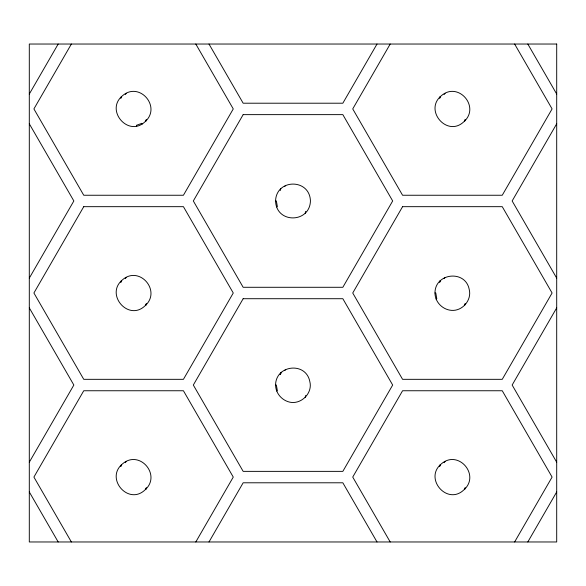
<?xml version="1.0" encoding="UTF-8"?>
<svg xmlns="http://www.w3.org/2000/svg" width="586" height="586" viewBox="0 0 586 586"><rect width="100%" height="100%" fill="white"/><g stroke="black" fill="none" stroke-linecap="round" stroke-linejoin="round"><path stroke-width="0.88" d="M275.574 200.961C276.211 178.598 309.745 178.342 310.434 200.961C309.76 223.288 276.226 223.801 275.574 200.961L276.372 200.961L277.368 206.653L276.621 206.924M275.574 385.039C275.757 364.851 305.914 361.459 309.811 381.53C312.851 392.898 301.556 404.538 289.975 402.208C281.976 400.487 275.669 393.396 275.574 385.039L276.372 385.039L277.368 390.723L276.621 391.001M434.98 293C434.922 272.834 465.54 269.501 469.225 289.491C471.627 298.692 464.669 308.485 455.447 310.17C445.192 311.942 434.966 303.482 434.98 293L435.786 293L436.782 298.692L436.035 298.963M121.214 96.902L120.848 98.236L121.383 96.756C138.516 79.85 162.161 106.703 145.035 121.734C128.759 137.38 105.78 111.34 121.383 96.756M145.965 120.95L146.332 119.617L145.789 121.097M121.214 280.972L120.848 282.305L121.383 280.826C138.508 263.934 162.168 290.766 145.035 305.804C128.759 321.458 105.78 295.417 121.383 280.826M145.965 305.028L146.332 303.695L145.789 305.174M121.214 465.05L120.848 466.383L121.383 464.903C138.516 447.997 162.161 474.858 145.035 489.881C128.759 505.535 105.78 479.495 121.383 464.903M145.965 489.098L146.332 487.764L145.789 489.244M280.628 188.934L280.262 190.274L280.797 188.787M305.379 212.989L305.745 211.656L305.203 213.136M281.551 372.227L280.262 374.344L280.628 373.011M305.379 397.066L305.745 395.726L305.203 397.213M440.042 96.902L439.676 98.236L440.211 96.756C457.344 79.85 480.989 106.703 463.863 121.734C447.587 137.38 424.608 111.34 440.211 96.756M464.793 120.95L465.159 119.617L464.617 121.097M440.042 280.972L439.676 282.305L440.211 280.826M464.793 305.028L465.159 303.695L464.617 305.174M440.042 465.05L439.676 466.383L440.211 464.903C457.344 447.997 480.989 474.858 463.863 489.881C447.587 505.535 424.608 479.495 440.211 464.903M464.793 489.098L465.159 487.764L464.617 489.244M280.262 374.344L280.797 372.864M29.3 94.053L58.182 44.031M71.375 44.031L33.907 108.923L83.747 195.248L183.425 195.248L233.265 108.923L195.797 44.031M29.3 278.123L73.851 200.961L29.3 123.8M29.3 462.2L73.851 385.039L29.3 307.877M377.01 44.031L342.839 103.209L243.161 103.209L208.99 44.031M390.203 44.031L352.735 108.923L402.575 195.248L502.253 195.248L552.093 108.923L514.625 44.031M195.797 541.969L233.265 477.077L183.425 390.752L83.747 390.752L33.907 477.077L71.375 541.969M208.99 541.969L243.161 482.791L342.839 482.791L377.01 541.969M556.7 123.8L512.149 200.961L556.7 278.123M556.7 307.877L512.149 385.039L556.7 462.2M514.625 541.969L552.093 477.077L502.253 390.752L402.575 390.752L352.735 477.077L390.203 541.969M527.818 541.969L556.7 491.947M125.272 94.522L126.29 93.313M125.272 278.599L126.29 277.39M284.686 186.56L285.697 185.352M125.272 462.669L126.29 461.46M444.1 94.522L445.111 93.313M284.686 370.63L285.697 369.429M444.1 278.599L445.111 277.39M444.1 462.669L445.111 461.46M527.818 44.031L556.7 94.053M29.3 491.947L58.182 541.969M142.303 124.02L141.9 123.331L136.472 125.301L136.619 126.093M83.747 206.675L33.907 293L83.747 379.325L183.425 379.325L233.265 293L183.425 206.675L83.747 206.675M243.161 114.636L193.321 200.961L243.161 287.286L342.839 287.286L392.679 200.961L342.839 114.636L243.161 114.636M243.161 298.714L193.321 385.039L243.161 471.364L342.839 471.364L392.679 385.039L342.839 298.714L243.161 298.714M402.575 206.675L352.735 293L402.575 379.325L502.253 379.325L552.093 293L502.253 206.675L402.575 206.675M556.7 44.031L29.3 44.031L29.3 541.969L556.7 541.969L556.7 44.031"/></g></svg>
